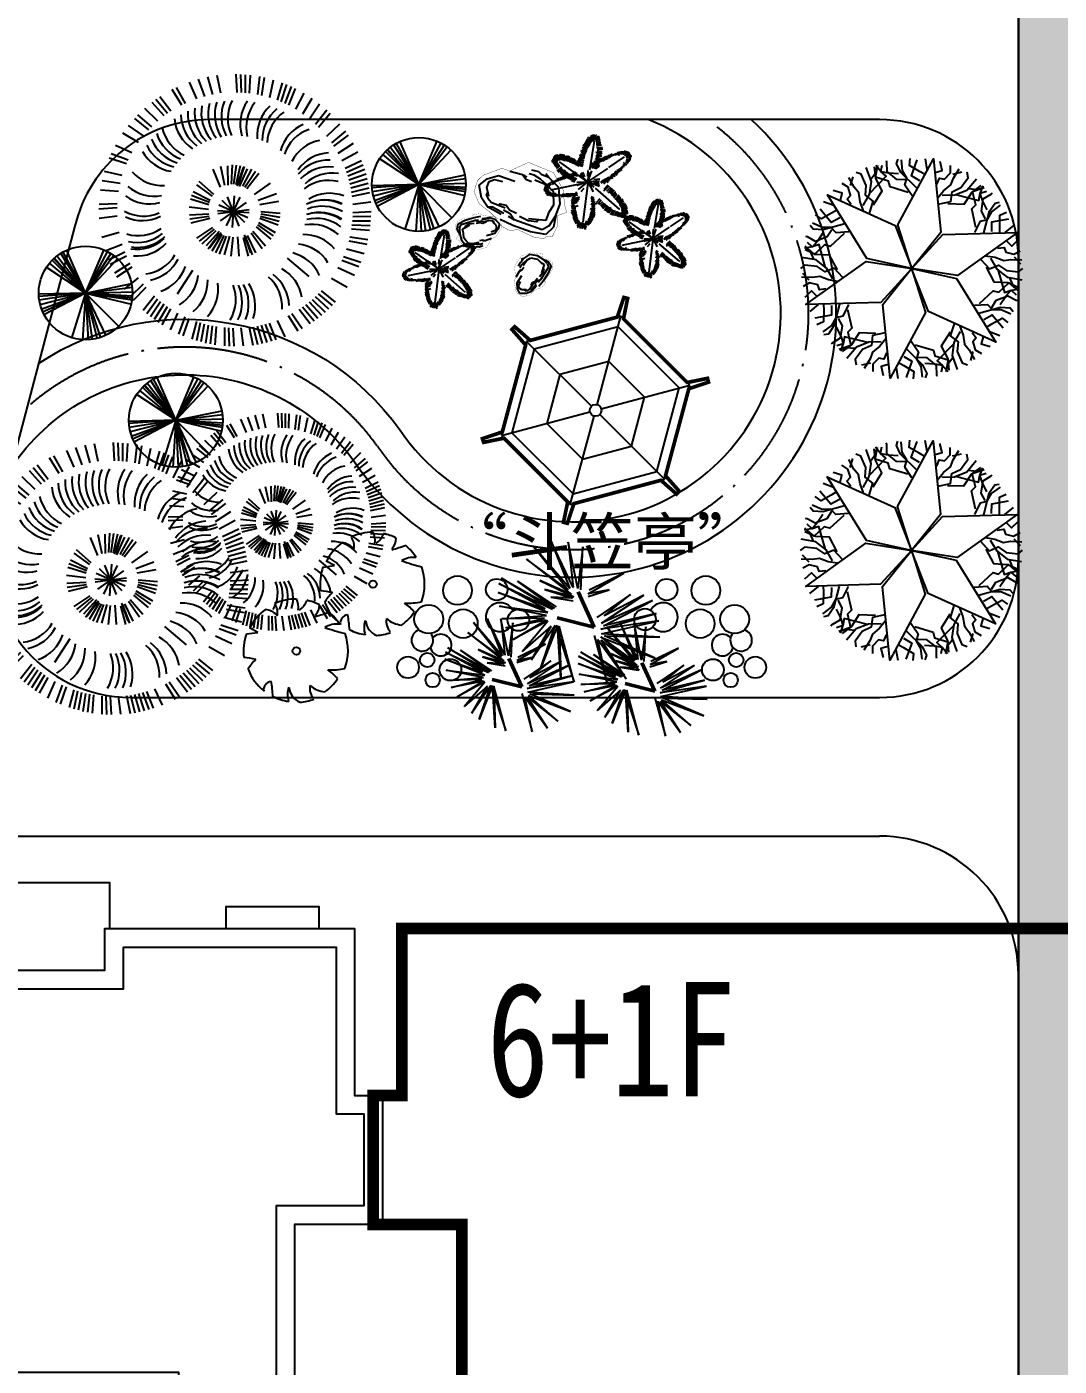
# Model space of a CAD drawing. Extents: x 302512 to 1034855, y -184136 to 410364.
# Drawn here: x 537803 to 560132, y 216452 to 245427 of the extents above; entities that cross this region are included whole.
import ezdxf
from ezdxf.enums import TextEntityAlignment as Align

# ---------------------------------------------------------------- set-up
doc = ezdxf.new("R2010")
doc.units = 0
doc.header["$MEASUREMENT"] = 0
doc.linetypes.add('ACAD_ISO04W100', pattern=[30.5, 24, -3, 0.5, -3])
doc.linetypes.add('DASH', pattern=[0.35, 0.25, -0.1])
for name, color, linetype in [('_DWGTOLN', 7, 'Continuous'), ('F', 5, 'Continuous'), ('LAYER4', 1, 'Continuous'), ('ROAD', 7, 'Continuous'), ('shu', 74, 'Continuous'), ('TREE', 3, 'Continuous'), ('WALL', 4, 'Continuous'), ('WINDOW', 2, 'Continuous'), ('WZ', 2, 'Continuous'), ('园路', 5, 'Continuous'), ('小道', 2, 'Continuous'), ('建筑', 2, 'Continuous'), ('支路', 7, 'Continuous'), ('柱', 2, 'Continuous'), ('树', 80, 'Continuous'), ('树树', 104, 'Continuous'), ('环境', 8, 'Continuous'), ('红线', 20, 'Continuous'), ('道路线', 161, 'Continuous')]:
    doc.layers.add(name, color=color, linetype=linetype)
doc.styles.add('-黑体', font='', dxfattribs={"width": 0.8})
doc.styles.add('DIM_FONT', font='SIMPLEX.shx', dxfattribs={"width": 0.8})
doc.styles.get('-黑体').set_extended_font_data('黑体')

# ---------------------------------------------------------------- blocks, each defined once
blk = doc.blocks.new('A$C590809E0')
at = {"layer": '建筑'}
for points in [[(620, 10200), (620, 11500), (6020, 11500), (6020, 10600), (8720, 10600), (8720, 12500), (11520, 12500), (11520, 10600), (14220, 10600), (14220, 11500), (19620, 11500), (19620, 7890), (20220, 7890), (20220, 5100), (18320, 5100), (18320, 950), (15425, 950), (15420, 1500), (4820, 1500), (4820, 1020), (1920, 1020), (1920, 5100), (0, 5100), (3, 7890), (620, 7890)], [(11120, 7740), (9120, 7740), (9120, 12100), (11120, 12100)]]:
    blk.add_lwpolyline(points, close=True, dxfattribs=at)
for points in [[(5920, 11500), (5920, 12500), (8720, 12500)], [(11520, 7340), (8720, 7340), (8720, 12500), (11520, 12500), (11520, 7340)], [(11520, 12500), (14320, 12500), (14320, 11500)], [(1720, 11500), (1720, 11980), (140, 11980), (140, 10100), (620, 10100)], [(16844, 11500), (16844, 11980), (18844, 11980), (18844, 11500)], [(11520, 10200), (14620, 10200), (14620, 11100), (19220, 11100), (19220, 7490), (19820, 7490), (19820, 5500), (17920, 5500), (17920, 1350), (15821, 1350), (15816, 1900), (4420, 1900), (4420, 1420), (2320, 1420), (2320, 5500), (400, 5500), (402, 7490), (1020, 7490), (1020, 10200), (1020, 11100), (5620, 11100), (5620, 10200), (8720, 10200)], [(3289, 1030), (2558, 300), (1481, 300), (720, 1062), (720, 2139), (1481, 2900), (1920, 2900)], [(15620, 950), (15620, 0), (4620, 0), (4620, 1020)]]:
    blk.add_lwpolyline(points, dxfattribs=at)
blk = doc.blocks.new('M_F1ELN')
for p, q in [((-79.6, 449.5), (-98.4, 517)), ((-48.3, 454.4), (-62.3, 523)), ((15, 457.6), (10.6, 527.5)), ((30.8, 457), (28.9, 527)), ((46.6, 455.9), (47.2, 525.9)), ((62.4, 454.2), (65.4, 524.2)), ((93.7, 449.2), (101.5, 518.8)), ((-199.1, 408.6), (-235.8, 468.3)), ((-184.9, 415.5), (-219.5, 476.4)), ((-140.8, 433.2), (-168.8, 497.4)), ((-110.5, 442.4), (-133.9, 508.4)), ((109.2, 445.8), (119.4, 515.1)), ((139.8, 437.6), (154.8, 506)), ((169.7, 427.2), (189.5, 494.4)), ((184.4, 421.2), (206.5, 487.7)), ((198.9, 414.8), (223.3, 480.4)), ((213.1, 407.8), (239.8, 472.6)), ((-266.3, 366.8), (-312.8, 419.2)), ((-253.5, 376.1), (-298.1, 430.1)), ((-240.3, 384.9), (-283.1, 440.4)), ((240.8, 392.4), (272, 455.1)), ((267.3, 375.1), (302.8, 435.5)), ((292.6, 355.9), (332.2, 413.7)), ((-314.2, 325.3), (-367.6, 370.7)), ((-291, 346.9), (-341, 395.9)), ((316.5, 335.1), (360, 390)), ((327.9, 324.1), (373.3, 377.4)), ((-346.1, 290.1), (-403.9, 329.7)), ((-325.3, 313.9), (-380.1, 357.5)), ((359.6, 288.7), (410.3, 337)), ((-365.2, 264.8), (-425.6, 300.3)), ((378.6, 263.4), (432.6, 308)), ((387.5, 250.2), (443, 292.9)), ((403.7, 223), (462.1, 261.8)), ((-404.9, 196.3), (-470.6, 220.8)), ((-390.5, 224.5), (-454.3, 253.5)), ((418.1, 194.7), (479, 229.3)), ((-411.4, 181.9), (-477.9, 204)), ((-50, 92.9), (-77.6, 162.1)), ((-33.4, 99.6), (-48.6, 172.5)), ((-20.6, 100.3), (-21.5, 174.8)), ((-7.1, 103.9), (-2.9, 178.3)), ((1.8, 103.9), (12.5, 177.6)), ((10.7, 103), (27.8, 175.5)), ((14.8, 97.8), (39.5, 168.1)), ((19.5, 101.4), (42.8, 172.1)), ((23.4, 95.3), (54, 163.2)), ((36.4, 95.9), (71.7, 161.5)), ((430.4, 165.5), (493.6, 195.8)), ((435.8, 150.6), (500, 178.7)), ((440.6, 135.6), (505.8, 161.3)), ((-436, 106.6), (-505.3, 116.9)), ((-427.7, 137.2), (-496.1, 152.3)), ((-75.8, 64.7), (-131.3, 114.4)), ((44.5, 92), (85.3, 154.3)), ((52.2, 87.5), (98.3, 146)), ((81.6, 64.8), (142.7, 107.5)), ((445, 120.3), (511, 143.8)), ((448.8, 104.9), (515.6, 126.1)), ((452.1, 89.4), (519.5, 108.2)), ((-442.1, 75.5), (-511.9, 80.9)), ((-91.8, 33), (-160.9, 60.7)), ((-88.8, 41.4), (-155.3, 75.1)), ((-80.8, 57.3), (-140.5, 102)), ((-25.9, -56.4), (26.3, 53.6)), ((22.9, -57.9), (-22.5, 55.1)), ((-3.6, -62.2), (4, 59.4)), ((96.1, 42.3), (166.1, 67.8)), ((454.8, 73.8), (522.9, 90.3)), ((456.9, 58.1), (525.6, 72.2)), ((-447.7, 12.4), (-517.7, 8.1)), ((-447.2, 28.3), (-517.2, 26.3)), ((-96, 6.6), (-170, 15.5)), ((-94, 24.3), (-165.3, 45.9)), ((-60.6, 2.4), (61, -5.2)), ((-60.2, -9.3), (60.6, 6.5)), ((56, -25.9), (-55.5, 23.1)), ((-49.5, -36.6), (49.9, 33.8)), ((43.8, -44), (-43.3, 41.2)), ((102.2, 25.6), (175.6, 38.5)), ((459.6, 26.5), (529.1, 35.8)), ((-447.2, -19.2), (-516.7, -28.5)), ((-95, -11.2), (-169.4, -15.2)), ((-93.3, -19.9), (-167.1, -30.5)), ((-90.9, -28.5), (-163.4, -45.5)), ((96.4, -44.1), (160.9, -81.4)), ((102.4, -27.3), (172.4, -52.8)), ((104.3, -18.6), (176.3, -37.9)), ((105.4, -9.8), (178.8, -22.7)), ((105.8, -0.8), (180, -7.3)), ((458.4, -36.8), (528.5, -37.3)), ((459.6, -21), (529.6, -19)), ((460.1, -5.1), (530.1, -0.8)), ((-439.6, -82.1), (-507.1, -100.9)), ((-79.9, -62.3), (-141.6, -104.1)), ((-74, -68.9), (-131.7, -116)), ((-67.5, -75), (-120.9, -126.9)), ((-54.9, -78.4), (-104.6, -133.9)), ((-53, -85.4), (-96.6, -145.8)), ((-47.5, -83.4), (-92.2, -143)), ((-45.1, -89.6), (-83.3, -153.6)), ((-36.9, -93.1), (-69.4, -160.2)), ((-28.4, -95.9), (-54.9, -165.5)), ((-14.5, -96.5), (-36.1, -167.8)), ((-2, -99.6), (-9.5, -173.8)), ((15.8, -98.3), (21.2, -172.6)), ((37.6, -101.4), (57.5, -173.2)), ((41.3, -90.5), (65.8, -160.9)), ((45.8, -97.9), (71.9, -167.7)), ((53.7, -93.7), (85.8, -160.9)), ((68.2, -83.3), (111.4, -143.9)), ((74.7, -77.2), (123.1, -133.8)), ((87.5, -59.6), (144.6, -107.5)), ((92.3, -52), (153.3, -94.8)), ((448.4, -99.3), (517.7, -109.6)), ((454.5, -68.2), (524.3, -73.6)), ((456.7, -52.5), (526.7, -55.5)), ((-428.2, -128.3), (-493.4, -154)), ((435.2, -145), (503.1, -162.4)), ((444.5, -114.7), (513.4, -127.4)), ((-418, -158.2), (-481.2, -188.5)), ((-412.1, -173), (-474.2, -205.4)), ((-398.7, -201.7), (-458.4, -238.4)), ((207, -180.8), (290.3, -250.9)), ((417.3, -189), (483, -213.5)), ((423.8, -174.6), (490.3, -196.7)), ((-391.3, -215.7), (-449.7, -254.5)), ((-366.2, -256.1), (-420.2, -300.7)), ((-157.7, -228.4), (-216.7, -319.8)), ((377.6, -257.5), (438, -293)), ((402.9, -217.2), (466.7, -246.2)), ((-347.2, -281.4), (-397.9, -329.7)), ((-337, -293.6), (-386.1, -343.6)), ((337.7, -306.6), (392.5, -350.2)), ((-304.1, -327.8), (-347.6, -382.7)), ((-292.3, -338.4), (-333.9, -394.8)), ((-280.2, -348.6), (-319.8, -406.4)), ((-267.7, -358.4), (-305.3, -417.6)), ((278.7, -359.5), (325.2, -411.9)), ((291.3, -349.7), (339.5, -400.5)), ((303.4, -339.6), (353.4, -388.6)), ((315.2, -329), (366.9, -376.3)), ((326.6, -318), (380, -363.4)), ((-254.9, -367.8), (-290.4, -428.2)), ((-241.8, -376.7), (-275.1, -438.3)), ((-214.7, -393), (-243.6, -456.8)), ((-186.5, -407.5), (-210.9, -473.1)), ((211.6, -401.3), (248.2, -461)), ((225.6, -393.9), (264.3, -452.2)), ((252.8, -377.6), (295.5, -433.1)), ((265.9, -368.8), (310.5, -422.8)), ((-172, -413.9), (-194.1, -480.4)), ((-142.4, -425.4), (-159.9, -493.2)), ((-127.4, -430.3), (-142.4, -498.7)), ((-112.1, -434.7), (-124.8, -503.6)), ((-96.8, -438.5), (-107, -507.8)), ((-81.3, -441.9), (-89.1, -511.5)), ((-65.7, -444.6), (-71.1, -514.5)), ((-34.2, -448.6), (-34.7, -518.6)), ((-18.4, -449.7), (-16.5, -519.7)), ((-2.6, -450.3), (1.8, -520.2)), ((29.1, -449.8), (38.3, -519.2)), ((60.7, -447.1), (74.7, -515.7)), ((76.4, -444.9), (92.8, -513)), ((92, -442.2), (110.8, -509.7)), ((107.5, -438.9), (128.6, -505.7)), ((122.9, -435.1), (146.3, -501.1)), ((138.1, -430.8), (163.9, -495.9)), ((168.1, -420.5), (198.3, -483.7))]:
    blk.add_line(p, q)
for centre, start, end in [((56.4, 375.1), 165.2494, 216.9442), ((82.2, 370.7), 161.2494, 212.9442), ((107.6, 364.5), 157.2494, 208.9442), ((132.5, 356.6), 153.2494, 204.9442), ((180.4, 335.6), 145.2494, 196.9442), ((203.1, 322.6), 141.2494, 192.9442), ((-48, 374.5), 181.2494, 232.9442), ((-22, 377.4), 177.2494, 228.9442), ((4.2, 378.5), 173.2494, 224.9442), ((30.3, 377.7), 169.2494, 220.9442), ((245.6, 292.1), 133.2494, 184.9442), ((265.1, 274.7), 129.2494, 180.9442), ((283.4, 256), 125.2494, 176.9442), ((-123.9, 355.2), 193.2494, 244.9442), ((-73.7, 369.9), 185.2494, 236.9442), ((329.8, 192.8), 113.2494, 164.9442), ((342.2, 169.8), 109.2494, 160.9442), ((-171.6, 333.7), 201.2494, 252.9442), ((-148.1, 345.2), 197.2494, 248.9442), ((362.1, 121.4), 101.2494, 152.9442), ((-215.8, 305.7), 209.2494, 260.9442), ((-194.1, 320.5), 205.2494, 256.9442), ((375, 70.7), 93.2494, 144.9442), ((367.4, 43), 87.9593, 139.6541), ((368.8, 16.8), 83.9593, 135.6541), ((-273.7, 253), 221.2494, 272.9442), ((366.1, -35.4), 75.9593, 127.6541), ((380.9, -7.4), 81.2494, 132.9442), ((-322.9, 182.3), 233.2947, 284.9895), ((-305.7, 211.6), 229.2494, 280.9442), ((370.4, -85.1), 69.2494, 120.9442), ((-345.5, 135.2), 241.2947, 292.9895), ((348.5, -111.7), 63.9593, 115.6541), ((352.1, -110.6), 64.0122, 115.707), ((342.7, -135), 60.0122, 111.707), ((-350.9, 117.6), 245.2494, 296.9442), ((301.2, -204.7), 47.9593, 99.6541), ((328.1, -159.9), 55.9593, 107.6541), ((319, -181.7), 52.0122, 103.707), ((331.7, -158.8), 56.0122, 107.707), ((-366.6, 59.7), 253.2947, 304.9895), ((-370.1, 33.8), 257.2947, 308.9895), ((-368.5, 14.7), 261.2494, 312.9442), ((272, -244.3), 40.0122, 91.707), ((-371.8, 7.7), 261.2947, 312.9895), ((-371.6, -18.5), 265.2947, 316.9895), ((233.8, -280), 32.0122, 83.707), ((-357, -89), 277.2494, 328.9442), ((-349.7, -114.1), 281.2494, 332.9442), ((191, -310.1), 24.0122, 75.707), ((-329.8, -162.5), 289.2494, 340.9442), ((-287.9, -228.7), 301.2494, 352.9442), ((34.4, -370.1), 357.2494, 48.9442), ((60.4, -367.2), 1.2494, 52.9442), ((111.5, -356.1), 9.2494, 60.9442), ((-252.7, -267.4), 309.2494, 0.9442), ((-212.5, -300.8), 317.2494, 8.9442), ((-144.4, -339.6), 329.2494, 20.9442), ((-120.1, -349.3), 333.2494, 24.9442), ((-95.2, -357.2), 337.2494, 28.9442), ((-69.8, -363.4), 341.2494, 32.9442)]:
    blk.add_arc(centre, 154, start, end)
at = {"width": 0.8, "flags": 9}
for tag in ['XSIZE', 'YSIZE']:
    blk.add_attdef(tag, (0, 0), '', height=0.5, dxfattribs=at)
blk = doc.blocks.new('_F0JDH')
at = {"layer": 'ROAD'}
blk.add_lwpolyline([(-1095, -1756, 80, 80, 0), (-2069, -69, 80, 80, 0), (-2517, -42, 80, 80, 0), (-2522, 42, 80, 80, 0), (-2069, 71, 80, 80, 0), (-1095, 1757, 80, 80, 0), (-1295, 2159, 80, 80, 0), (-1222, 2201, 80, 80, 0), (-973, 1827, 80, 80, 0), (975, 1827, 80, 80, 0), (1223, 2201, 80, 80, 0), (1296, 2159, 80, 80, 0), (1095, 1756, 80, 80, 0), (2069, 69, 80, 80, 0), (2517, 42, 80, 80, 0), (2517, -43, 80, 80, 0), (2069, -71, 80, 80, 0), (1095, -1757, 80, 80, 0), (1295, -2159, 80, 80, 0), (1222, -2201, 80, 80, 0), (973, -1827, 80, 80, 0), (-975, -1827, 80, 80, 0), (-1223, -2201, 80, 80, 0), (-1296, -2159, 80, 80, 0)], format="xyseb", close=True, dxfattribs=at)
at = {"layer": '小道'}
for p, q in [((-1055, 1827), (-2109, 0)), ((-63, 110), (-1055, 1827)), ((1055, 1827), (-1055, 1827)), ((63, 110), (1055, 1827)), ((2109, 0), (1055, 1827)), ((-937, 1622), (-1873, 0)), ((937, 1622), (-937, 1622)), ((1873, 0), (937, 1622)), ((-547, 947), (-1094, 0)), ((547, 947), (-547, 947)), ((1094, 0), (547, 947)), ((-2109, 0), (-1055, -1827)), ((-2109, 0), (-127, 0)), ((-1873, 0), (-937, -1622)), ((-1094, 0), (-547, -947)), ((-1055, -1827), (-63, -110)), ((1055, -1827), (63, -110)), ((127, 0), (2109, 0)), ((547, -947), (1094, 0)), ((937, -1622), (1873, 0)), ((1055, -1827), (2109, 0)), ((-547, -947), (547, -947)), ((-937, -1622), (937, -1622)), ((-1055, -1827), (1055, -1827))]:
    blk.add_line(p, q, dxfattribs=at)
blk.add_circle((0, 0), 127, dxfattribs=at)
at = {"flags": 9}
for tag in ['XSIZE', 'YSIZE']:
    blk.add_attdef(tag, (0, 0), '', height=0.5, dxfattribs=at)
blk = doc.blocks.new('Plant126')
for points in [[(-92, 2101), (-223, 2145), (-469, 2231), (-483, 2390)], [(25, -10), (-469, 887), (23, 2477), (501, 901), (25, -10)], [(-179, 1942), (-382, 2015), (-324, 2390)], [(-63, 2217), (-150, 2448)], [(125, 2188), (269, 2260), (182, 2448)], [(211, 1942), (240, 2087), (356, 2087), (457, 2246), (428, 2405)], [(-1223, 1445), (-931, 1894), (-1068, 1974), (-1066, 2123)], [(-671, 2000), (-888, 1971), (-1062, 1971), (-1206, 2087)], [(-382, 1639), (-801, 1682), (-859, 1798), (-1163, 1827), (-1163, 2101)], [(-497, 1899), (-686, 1870), (-931, 2000), (-975, 2202), (-989, 2231)], [(-208, 1769), (-628, 2043), (-758, 2217), (-743, 2318)], [(-280, 1581), (-483, 1783), (-469, 1942), (-599, 2087), (-671, 2318)], [(284, 1639), (385, 1827), (515, 1986), (544, 2145), (631, 2376)], [(327, 1509), (587, 1624), (573, 1841), (747, 1971), (862, 2217), (819, 2333)], [(371, 1725), (645, 1783), (891, 1942), (1050, 2231)], [(515, 2231), (703, 2318)], [(530, 1566), (891, 1624), (1007, 1913), (1181, 2101)], [(1416, 1597), (1283, 1770), (1196, 1921), (1224, 2104)], [(-1139, 1013), (-1109, 1296), (-1304, 1392), (-1330, 1607), (-1485, 1830), (-1607, 1851)], [(-1305, 1159), (-1218, 1426), (-1233, 1718), (-1404, 2001)], [(-1256, 1765), (-1174, 1935), (-1174, 2052)], [(-1088, 1217), (-957, 1559), (-1150, 1804), (-1226, 2048)], [(660, 1798), (1195, 1769), (1195, 1928), (1325, 2000)], [(920, 1986), (1108, 2000), (1210, 2058)], [(1248, 1165), (1076, 1550), (1147, 1658), (1020, 1936), (1258, 2073)], [(1416, 1396), (1296, 1544), (1286, 1822), (1440, 1961), (1458, 1988)], [(1447, 1080), (1476, 1581), (1561, 1780), (1656, 1818)], [(-1573, 1129), (-1684, 1227), (-1626, 1327), (-1713, 1494), (-1865, 1549)], [(-1274, 1040), (-1386, 1222), (-1458, 1414), (-1582, 1519), (-1739, 1709)], [(-1671, 1537), (-1652, 1743)], [(1249, 1049), (1323, 1325), (1468, 1392), (1528, 1577), (1692, 1756)], [(1612, 1142), (1574, 1353), (1928, 1491)], [(1793, 1146), (1766, 1281), (1718, 1537), (1848, 1629)], [(24, -8), (-999, 13), (-2130, 1234), (-527, 859), (24, -8)], [(-1829, 1177), (-1819, 1338), (-2025, 1357)], [(24, -11), (554, 865), (2177, 1234), (1051, 33), (24, -11)], [(1908, 1179), (2065, 1370)], [(-1862, 946), (-1965, 855), (-2163, 685), (-2308, 752)], [(-1948, 1029), (-2192, 1069)], [(1977, 1002), (2112, 913), (2231, 1082)], [(-1632, 679), (-2080, 453), (-2295, 427), (-2376, 490)], [(-1768, 791), (-1932, 652), (-2229, 890)], [(1581, 589), (1794, 595), (1997, 562), (2149, 617), (2393, 657)], [(1807, 804), (1947, 851), (2005, 751), (2193, 742), (2317, 847)], [(2210, 685), (2379, 566)], [(-1890, 494), (-1959, 316), (-2194, 169), (-2391, 232), (-2424, 234)], [(-2064, 394), (-2148, 192), (-2234, 41), (-2407, -26)], [(-1606, 464), (-1854, 122), (-1983, 130), (-2160, -119), (-2398, 19)], [(-1506, 523), (-1782, 448), (-1913, 541), (-2103, 500), (-2339, 553)], [(1490, 487), (1720, 319), (1901, 440), (2100, 355), (2371, 377), (2449, 473)], [(1641, 340), (1872, 56), (2180, 100), (2430, 44)], [(1699, 557), (1887, 348), (2147, 215), (2477, 222)], [(1907, 343), (2149, -135), (2287, -56), (2415, -132)], [(-1860, -362), (-2102, 116), (-2240, 37), (-2368, 113)], [(1653, -483), (1900, -141), (2029, -149), (2206, 100), (2444, -37)], [(2111, -413), (2194, -210), (2281, -60), (2453, 7)], [(2199, 211), (2306, 56), (2407, -3)], [(-1653, -576), (-1840, -367), (-2101, -233), (-2431, -240)], [(-1594, -359), (-1825, -74), (-2134, -119), (-2383, -62)], [(-2153, -230), (-2259, -74), (-2360, -16)], [(23, -8), (-507, -883), (-2130, -1253), (-1004, -51), (23, -8)], [(22, -9), (515, -906), (23, -2496), (-454, -920), (22, -9)], [(22, -10), (1045, -32), (2177, -1253), (573, -878), (22, -10)], [(1936, -512), (2005, -335), (2241, -187), (2438, -251), (2470, -253)], [(-1443, -505), (-1673, -338), (-1854, -458), (-2053, -373), (-2324, -396), (-2403, -491)], [(-1534, -608), (-1747, -614), (-1950, -581), (-2102, -635), (-2346, -676)], [(-2163, -704), (-2332, -584)], [(1552, -541), (1829, -467), (1959, -559), (2150, -519), (2386, -572)], [(1679, -698), (2127, -472), (2342, -446), (2422, -509)], [(-1761, -822), (-1900, -869), (-1958, -769), (-2147, -761), (-2270, -866)], [(1815, -810), (1979, -670), (2275, -909)], [(1909, -964), (2012, -873), (2210, -704), (2355, -771)], [(-1930, -1020), (-2065, -931), (-2185, -1100)], [(-1566, -1161), (-1527, -1372), (-1881, -1510)], [(-1747, -1165), (-1719, -1299), (-1671, -1556), (-1802, -1648)], [(-1202, -1068), (-1276, -1344), (-1421, -1411), (-1481, -1596), (-1645, -1774)], [(-1401, -1099), (-1429, -1599), (-1514, -1799), (-1609, -1837)], [(-1201, -1184), (-1029, -1569), (-1100, -1677), (-974, -1955), (-1211, -2092)], [(1186, -1031), (1156, -1315), (1351, -1411), (1377, -1626), (1532, -1849), (1654, -1869)], [(1352, -1177), (1265, -1444), (1279, -1737), (1450, -2019)], [(1320, -1059), (1432, -1241), (1505, -1433), (1628, -1537), (1785, -1728)], [(1619, -1148), (1730, -1245), (1672, -1346), (1759, -1513), (1912, -1567)], [(1995, -1047), (2238, -1088)], [(-1861, -1198), (-2018, -1388)], [(-1369, -1414), (-1250, -1563), (-1240, -1841), (-1393, -1980), (-1411, -2007)], [(1270, -1464), (977, -1913), (1115, -1993), (1113, -2142)], [(1135, -1236), (1004, -1578), (1197, -1823), (1273, -2067)], [(1876, -1196), (1866, -1357), (2072, -1376)], [(-1370, -1615), (-1236, -1789), (-1149, -1939), (-1177, -2122)], [(-613, -1816), (-1148, -1787), (-1148, -1946), (-1279, -2019)], [(-483, -1585), (-845, -1643), (-960, -1932), (-1134, -2120)], [(-324, -1744), (-599, -1802), (-845, -1961), (-1004, -2250)], [(-280, -1527), (-541, -1643), (-526, -1860), (-700, -1990), (-816, -2236), (-772, -2351)], [(-237, -1657), (-338, -1845), (-469, -2004), (-497, -2163), (-584, -2395)], [(255, -1787), (674, -2062), (804, -2236), (790, -2337)], [(327, -1600), (530, -1802), (515, -1961), (645, -2105), (718, -2337)], [(428, -1657), (848, -1701), (906, -1816), (1210, -1845), (1210, -2120)], [(1303, -1784), (1221, -1954), (1221, -2070)], [(1718, -1556), (1699, -1762)], [(-874, -2004), (-1062, -2019), (-1163, -2077)], [(-165, -1961), (-194, -2105), (-309, -2105), (-411, -2265), (-382, -2424)], [(226, -1961), (428, -2033), (371, -2409)], [(544, -1918), (732, -1889), (978, -2019), (1021, -2221), (1036, -2250)], [(718, -2019), (935, -1990), (1108, -1990), (1253, -2105)], [(-469, -2250), (-657, -2337)], [(-78, -2207), (-223, -2279), (-136, -2467)], [(110, -2236), (197, -2467)], [(139, -2120), (269, -2163), (515, -2250), (530, -2409)]]:
    blk.add_lwpolyline(points)
blk = doc.blocks.new('M_F15')
for p, q in [((-122, 443), (-154, 448)), ((-118, 450), (-151, 464)), ((-112, 458), (-146, 482)), ((-106, 466), (-140, 505)), ((-82, 484), (-122, 520)), ((-88, 483), (-121, 506)), ((-82, 484), (-114, 533)), ((-82, 484), (-105, 524)), ((-104, 532), (-82, 484)), ((-93, 534), (-82, 484)), ((-82, 484), (-59, 541)), ((-82, 484), (-73, 540)), ((-82, 484), (-63, 533)), ((-49, 267), (-80, 467)), ((-74, 483), (-45, 527)), ((-53, 473), (-30, 518)), ((-45, 466), (-18, 498)), ((-37, 460), (-8, 481)), ((-32, 454), (-2, 466)), ((-32, 429), (7, 450)), ((-418, 293), (-420, 291)), ((-393, 271), (-408, 304)), ((-385, 264), (-394, 318)), ((-377, 261), (-385, 316)), ((-370, 266), (-365, 313)), ((-358, 261), (-348, 309)), ((-346, 259), (-335, 307)), ((-335, 252), (-319, 298)), ((-319, 249), (-302, 298)), ((-299, 238), (-276, 297)), ((-281, 236), (-259, 292)), ((-132, 294), (-175, 292)), ((-139, 355), (-172, 351)), ((-134, 320), (-171, 315)), ((-138, 303), (-170, 302)), ((-134, 335), (-169, 332)), ((-116, 418), (-159, 429)), ((-136, 375), (-159, 371)), ((-130, 409), (-157, 406)), ((-134, 393), (-157, 387)), ((-16, 422), (11, 427)), ((-8, 408), (15, 408)), ((-2, 391), (21, 393)), ((5, 372), (39, 377)), ((5, 352), (40, 358)), ((9, 337), (46, 341)), ((13, 312), (56, 320)), ((17, 322), (48, 329)), ((19, 299), (62, 308)), ((-373, 254), (-445, 259)), ((-380, 248), (-440, 238)), ((-375, 256), (-438, 269)), ((-373, 227), (-438, 202)), ((-374, 238), (-434, 221)), ((-369, 210), (-428, 183)), ((-388, 267), (-426, 283)), ((-361, 199), (-416, 165)), ((-349, 185), (-400, 153)), ((-346, 171), (-393, 135)), ((-337, 163), (-384, 118)), ((-114, 72), (-369, 247)), ((-328, 150), (-367, 116)), ((-269, 227), (-237, 273)), ((-257, 212), (-220, 267)), ((-238, 208), (-206, 250)), ((-222, 195), (-193, 252)), ((-208, 187), (-173, 232)), ((-197, 175), (-158, 218)), ((-182, 170), (-145, 202)), ((-134, 281), (-178, 279)), ((-125, 163), (-177, 154)), ((-129, 177), (-175, 170)), ((-134, 262), (-174, 254)), ((-135, 227), (-174, 222)), ((-129, 192), (-170, 188)), ((-132, 245), (-168, 238)), ((-136, 207), (-167, 202)), ((-114, 107), (-167, 145)), ((-165, 155), (-132, 190)), ((-119, 147), (-162, 141)), ((-107, 119), (-155, 163)), ((-150, 140), (-114, 184)), ((-93, 130), (-142, 180)), ((-135, 124), (-101, 171)), ((-113, 130), (-118, 190)), ((-96, 135), (-108, 185)), ((-8, 9), (-46, 252)), ((23, 281), (64, 283)), ((25, 264), (62, 266)), ((33, 247), (72, 251)), ((35, 212), (76, 218)), ((37, 166), (79, 170)), ((39, 228), (70, 231)), ((39, 197), (85, 201)), ((39, 183), (91, 187)), ((40, 145), (91, 153)), ((88, 39), (407, 180)), ((140, 122), (116, 183)), ((155, 112), (132, 191)), ((171, 139), (150, 197)), ((192, 147), (165, 205)), ((204, 162), (179, 210)), ((196, 216), (222, 162)), ((235, 168), (216, 224)), ((251, 176), (227, 222)), ((268, 178), (247, 228)), ((286, 185), (262, 241)), ((284, 241), (292, 187)), ((305, 191), (298, 249)), ((325, 195), (313, 245)), ((340, 197), (323, 260)), ((352, 201), (342, 260)), ((366, 197), (362, 258)), ((383, 201), (379, 266)), ((397, 203), (401, 268)), ((414, 199), (422, 268)), ((418, 153), (451, 118)), ((424, 195), (438, 256)), ((430, 160), (467, 128)), ((436, 195), (455, 253)), ((438, 186), (476, 248)), ((438, 170), (475, 139)), ((440, 187), (481, 237)), ((445, 187), (498, 168)), ((447, 178), (486, 151)), ((452, 192), (504, 175)), ((456, 193), (489, 220)), ((462, 196), (498, 194)), ((493, 208), (492, 210)), ((-315, 135), (-363, 100)), ((-349, 92), (-305, 125)), ((-300, 120), (-339, 73)), ((-287, 108), (-321, 65)), ((-276, 93), (-306, 51)), ((-262, 84), (-302, 40)), ((-286, 27), (-250, 74)), ((-242, 59), (-272, 14)), ((-223, 55), (-262, 4)), ((-216, -41), (-252, 7)), ((-206, 40), (-248, -6)), ((-190, 29), (-234, -18)), ((-234, 19), (-203, -33)), ((-177, 21), (-219, -28)), ((-118, 126), (-169, 122)), ((-120, 108), (-145, 104)), ((-61, 25), (-113, 54)), ((-6, -3), (-95, 86)), ((-6, -3), (-89, 54)), ((-6, -3), (36, 117)), ((-6, -3), (89, 91)), ((-6, -3), (114, 3)), ((0, 66), (20, 128)), ((9, 4), (71, 32)), ((21, 52), (51, 104)), ((37, 46), (70, 101)), ((46, 128), (72, 130)), ((212, 37), (237, -16)), ((233, 43), (255, -9)), ((253, 49), (268, 3)), ((274, 57), (286, 9)), ((286, 68), (305, 14)), ((301, 72), (325, 20)), ((315, 80), (352, 28)), ((335, 89), (356, 41)), ((346, 103), (377, 45)), ((366, 107), (391, 57)), ((379, 114), (418, 68)), ((389, 128), (430, 80)), ((409, 141), (444, 103)), ((-342, -172), (-403, -140)), ((-335, -155), (-391, -122)), ((-326, -145), (-378, -106)), ((-313, -133), (-361, -96)), ((-309, -119), (-352, -78)), ((-299, -112), (-341, -62)), ((-8, -3), (-328, -187)), ((-288, -100), (-323, -62)), ((-274, -86), (-318, -47)), ((-304, -40), (-263, -77)), ((-258, -73), (-292, -23)), ((-243, -62), (-273, -17)), ((-231, -49), (-257, -4)), ((-114, -95), (-165, -81)), ((-119, -108), (-164, -96)), ((-120, -123), (-161, -115)), ((-161, -138), (-127, -185)), ((-130, -138), (-160, -129)), ((-107, -80), (-148, -69)), ((-146, -134), (-112, -171)), ((-127, -121), (-97, -160)), ((-69, -9), (-123, -5)), ((-69, -22), (-123, -30)), ((-111, -109), (-79, -156)), ((-6, -3), (-109, -47)), ((-3, -22), (-95, -401)), ((-94, -94), (-64, -144)), ((-53, -111), (-6, -3)), ((-24, -123), (-6, -3)), ((-6, -5), (25, -130)), ((6, -8), (363, -233)), ((40, -70), (60, -114)), ((150, -36), (177, -16)), ((161, -43), (185, -22)), ((177, -49), (202, -22)), ((194, -55), (222, -24)), ((214, -62), (247, -20)), ((223, -72), (257, -41)), ((243, -76), (266, -47)), ((259, -82), (286, -53)), ((262, -99), (299, -62)), ((282, -103), (309, -68)), ((298, -112), (331, -74)), ((305, -122), (350, -84)), ((315, -130), (362, -97)), ((331, -141), (368, -110)), ((340, -149), (377, -120)), ((346, -160), (389, -132)), ((-342, -201), (-417, -196)), ((-342, -201), (-410, -207)), ((-350, -192), (-409, -176)), ((-344, -182), (-401, -160)), ((-342, -201), (-400, -222)), ((-342, -201), (-394, -230)), ((-342, -201), (-384, -245)), ((-342, -201), (-371, -260)), ((-342, -201), (-362, -259)), ((-342, -201), (-342, -258)), ((-330, -208), (-325, -256)), ((-317, -207), (-312, -255)), ((-306, -201), (-295, -248)), ((-290, -200), (-278, -250)), ((-269, -190), (-252, -251)), ((-251, -190), (-235, -248)), ((-238, -183), (-211, -232)), ((-224, -169), (-193, -227)), ((-205, -167), (-177, -212)), ((-188, -156), (-165, -215)), ((-147, -284), (-180, -277)), ((-135, -211), (-179, -204)), ((-134, -225), (-177, -218)), ((-139, -250), (-175, -241)), ((-140, -265), (-175, -259)), ((-173, -149), (-143, -197)), ((-141, -233), (-173, -229)), ((-133, -192), (-172, -180)), ((-131, -157), (-169, -148)), ((-129, -176), (-164, -165)), ((2, -282), (38, -290)), ((8, -257), (50, -270)), ((11, -268), (41, -278)), ((15, -246), (57, -258)), ((21, -227), (61, -234)), ((25, -211), (61, -217)), ((34, -195), (72, -203)), ((40, -160), (80, -171)), ((42, -177), (73, -182)), ((59, -178), (60, -212)), ((71, -183), (69, -214)), ((86, -191), (80, -228)), ((106, -151), (94, -242)), ((121, -159), (109, -251)), ((133, -178), (129, -259)), ((145, -197), (140, -262)), ((163, -234), (157, -274)), ((182, -205), (172, -279)), ((194, -239), (183, -283)), ((210, -246), (201, -296)), ((223, -246), (222, -304)), ((236, -248), (239, -306)), ((254, -254), (252, -302)), ((266, -256), (266, -304)), ((282, -261), (276, -311)), ((297, -262), (293, -314)), ((312, -270), (308, -315)), ((330, -260), (324, -314)), ((345, -261), (341, -313)), ((354, -172), (399, -147)), ((367, -245), (355, -293)), ((366, -203), (412, -174)), ((366, -246), (423, -269)), ((367, -245), (407, -212)), ((367, -245), (426, -220)), ((367, -245), (446, -241)), ((367, -245), (408, -293)), ((367, -245), (390, -313)), ((367, -245), (371, -307)), ((368, -183), (407, -160)), ((373, -216), (418, -191)), ((-132, -350), (-175, -356)), ((-140, -373), (-172, -375)), ((-144, -339), (-171, -333)), ((-137, -381), (-171, -391)), ((-146, -305), (-169, -299)), ((-147, -322), (-169, -314)), ((-132, -390), (-168, -410)), ((-126, -398), (-164, -434)), ((-110, -415), (-152, -447)), ((-110, -428), (-138, -459)), ((-124, -465), (-106, -422)), ((-106, -422), (-111, -463)), ((-103, -421), (-74, -453)), ((-103, -421), (-78, -466)), ((-103, -421), (-95, -465)), ((-91, -417), (-61, -461)), ((-75, -410), (-56, -458)), ((-66, -405), (-42, -439)), ((-58, -399), (-31, -423)), ((-51, -394), (-24, -409)), ((-49, -369), (-12, -394)), ((-33, -364), (-6, -371)), ((-23, -351), (0, -353)), ((-16, -335), (7, -339)), ((-6, -317), (26, -324)), ((-4, -296), (30, -306))]:
    blk.add_line(p, q)
at = {"width": 0.8, "flags": 9}
for tag, p in [('XSIZE', (-3, 9)), ('YSIZE', (-3, 3))]:
    blk.add_attdef(tag, p, '', height=0.2, dxfattribs=at)
blk = doc.blocks.new('A$C027A6E26')
at = {"layer": 'LAYER4'}
for q in [(258, 1326), (288, 1351), (296, 1357), (339, 1388), (402, 1425), (445, 1446), (502, 1469), (1102, 1430), (1161, 1396), (1213, 1360), (1253, 1327), (156, 1217), (211, 1281), (1314, 1268), (0, 758), (1, 791), (2, 696), (12, 623), (29, 548), (44, 503), (63, 455), (480, 52), (653, 7), (740, 0), (1507, 853), (1512, 793), (1247, 180), (1477, 526), (1495, 590), (1501, 623), (1507, 657), (1512, 720), (808, 2), (886, 11), (942, 23), (1028, 50)]:
    blk.add_line((757, 756), q, dxfattribs=at)
blk.add_circle((757, 756), 750, dxfattribs=at)
at = {"layer": 'LAYER4', "ltscale": 1000, "style": 'DIM_FONT', "width": 0.8, "flags": 9}
for tag in ['YSIZE', 'XSIZE']:
    blk.add_attdef(tag, (757, 756), '', height=0.25, rotation=162.2754, dxfattribs=at)
blk = doc.blocks.new('_F2CKQ')
for p, q in [((-390, 2125), (-10, 892)), ((-8, 1022), (-390, 2125)), ((-102, 2267), (-8, 1022)), ((37, 1030), (-102, 2267)), ((284, 2137), (37, 1030)), ((111, 1007), (284, 2137)), ((-676, 861), (-1347, 1864)), ((-1347, 1864), (-680, 967)), ((-1220, 2025), (-547, 861)), ((-680, 967), (-1220, 2025)), ((-1101, 2086), (-498, 860)), ((-547, 861), (-1101, 2086)), ((-498, 860), (-839, 1828)), ((-839, 1828), (-449, 859)), ((597, 1912), (111, 1007)), ((184, 930), (597, 1912)), ((-1494, 1597), (-676, 861)), ((-741, 823), (-1494, 1597)), ((-420, 1562), (3, 822)), ((-10, 892), (-420, 1562)), ((810, 1635), (184, 930)), ((222, 859), (810, 1635)), ((-1616, 1330), (-741, 823)), ((-813, 803), (-1616, 1330)), ((-436, 1328), (-42, 813)), ((3, 822), (-436, 1328)), ((-1653, 1109), (-813, 803)), ((-804, 742), (-1653, 1109)), ((-424, 1107), (-57, 753)), ((-42, 813), (-424, 1107)), ((-1662, 803), (-804, 742)), ((-782, 708), (-1662, 803)), ((-1649, 464), (-782, 708)), ((272, 643), (753, 499)), ((753, 499), (309, 691)), ((309, 691), (1233, 625)), ((1233, 625), (373, 750)), ((-787, 566), (-1649, 464)), ((-1583, 189), (-787, 566)), ((-705, 525), (-1583, 189)), ((-1513, -73), (-705, 525)), ((-662, 500), (-1513, -73)), ((-1276, -524), (-662, 500)), ((-640, 466), (-1276, -524)), ((-698, 528), (-1078, -765)), ((-1078, -765), (-640, 466)), ((1088, 143), (166, 145)), ((322, 81), (1088, 143)), ((1325, -38), (322, 81)), ((-113, -155), (-477, -1214)), ((-477, -1214), (-94, -277)), ((-94, -277), (-66, -1366)), ((1084, -1024), (50, -216)), ((50, -216), (1274, -707)), ((74, -293), (1084, -1024)), ((737, -1353), (74, -293)), ((92, -123), (1323, -535)), ((1274, -707), (92, -123)), ((179, -22), (1325, -38)), ((1421, -246), (179, -22)), ((1323, -535), (185, -95)), ((185, -95), (1421, -246)), ((-66, -1366), (-40, -330)), ((-40, -330), (284, -1371)), ((284, -1371), (15, -307)), ((15, -307), (737, -1353))]:
    blk.add_line(p, q)
at = {"lineweight": 50}
for p, q in [((-570, 646), (0, 0)), ((0, 0), (148, 861))]:
    blk.add_line(p, q, dxfattribs=at)
at = {"style": 'DIM_FONT', "width": 0.8, "flags": 9}
for tag in ['XSIZE', 'YSIZE']:
    blk.add_attdef(tag, (0, 0), '', height=0.5, dxfattribs=at)
blk = doc.blocks.new('M_F13')
for p, q in [((-515, 179), (-397, 193)), ((-484, 239), (-484, 239)), ((-397, 193), (-484, 239))]:
    blk.add_line(p, q)
blk.add_circle((-3, 3), 38.2)
for centre, radius, start, end in [((-8, 3), 527, 126.0751, 153.6245), ((-356, 208), 224, 48.5203, 80.5151), ((-8, 3), 532, 89.3321, 114.3856), ((-325, 399), 130, 343.6555, 39.76), ((-175, 449), 193, 352.0775, 26.6128), ((-85, 589), 202, 304.1868, 338.5411), ((-8, 3), 531, 62.8767, 77.7021), ((80, 476), 154, 315.8454, 359.7651), ((-244, 1929), 1632, 285.4397, 290.7099), ((412, 44), 234, 83.5323, 121.6544), ((-8, 3), 523, 31.4098, 49.4752), ((-8, 3), 537, 160.8426, 187.275), ((959, 2091), 1965, 250.0865, 256.3451), ((-8, 3), 534, 340.3307, 19.43), ((-610, -942), 880, 77.3728, 85.4649), ((-5, -500), 587, 134.7782, 147.3315), ((-8, 3), 524, 200.8103, 231.4392), ((358, 465), 656, 266.7455, 282.0146), ((0, -631), 545, 39.6536, 53.993), ((-251, -396), 87.2, 97.741, 188.8107), ((-1350, -519), 1108, 2.9465, 10.9238), ((125, -442), 220, 160.6009, 199.3991), ((100, -357), 178, 186.1912, 248.4952), ((296, -376), 163, 170.6314, 220.6278), ((325, -118), 300, 230.4582, 263.1093), ((-8, 3), 514, 305.394, 326.2464), ((-8, 3), 522, 243.1498, 261.8356), ((-8, 3), 527, 274.7236, 290.3277)]:
    blk.add_arc(centre, radius, start, end)
at = {"width": 0.8, "flags": 9}
for tag, p in [('XSIZE', (-62, 12)), ('YSIZE', (9, 6))]:
    blk.add_attdef(tag, p, '', height=0.2, dxfattribs=at)

msp = doc.modelspace()

# ---------------------------------------------------------------- hatches: boundary and pattern name
at = {"linetype": 'ByBlock', "lineweight": 5}
h = msp.add_hatch(color=256, dxfattribs=at)
h.paths.add_polyline_path([(522593, 349254), (520797, 349301), (520830, 350539), (522625, 350491)], flags=16)
h.paths.add_polyline_path([(519829, 348499), (521553, 344815), (523660, 348398)], flags=17)
edge = h.paths.add_edge_path()
edge.add_line((572984, 342026), (375867, 347237))
edge.add_line((522608, 351500), (519299, 226302))
at = {"layer": '环境', "ltscale": 100}
h = msp.add_hatch(dxfattribs=at)
h.set_pattern_fill('HONEY', color=256, scale=3000, style=0)
h.set_pattern_definition([(0, (-609984.1, -119640.78), (562.5, 324.759525), [375, -750]), (120, (-609984.1, -119640.78), (-562.5, 324.75953), [375, -750]), (60, (-609984.1, -119640.78), (1e-06, 649.51905), [-750, 375])])
edge = h.paths.add_edge_path()
edge.add_arc((562249, 272766), 7500, 246.4218, 293.5782)
edge.add_line((565249, 265892), (565249, 213780))
edge.add_arc((309718, 235108), 256420, 352.07481, 355.22888, ccw=False)
edge.add_arc((559250, 192001), 8932, 60.2064, 100.1984)
edge.add_arc((388102, 227754), 171697, 350.96543, 355.41303)
edge.add_line((559249, 214023), (559249, 265892))
edge = h.paths.add_edge_path()
edge.add_arc((582482, 4293), 31665, 92.4113, 103.2776, ccw=False)
edge.add_arc((302225, -12260), 283056, 9.8022, 24.78776)
edge.add_arc((633514, 144869), 83671, 157.14202, 207.36096, ccw=False)
edge.add_arc((557018, 186191), 8841, 226.0357, 266.0734, ccw=False)
edge.add_arc((633078, 145012), 89267, 157.04434, 206.23192)
edge.add_arc((304570, -11473), 274619, 9.76646, 25.22338, ccw=False)

# ---------------------------------------------------------------- linework, layer by layer
msp.add_lwpolyline([(559249, 265892, 0.208712), (565249, 265892), (565249, 213780, -0.013763), (563688, 199753, 0.176291), (557669, 200792, 0.019409), (559249, 214023)], format="xyb", close=True)
at = {"layer": '_DWGTOLN'}
for p, q in [((548250, 242307), (548523, 242229)), ((548773, 242218), (548669, 242243)), ((548878, 242289), (548726, 242329)), ((548946, 242223), (548878, 242289)), ((549093, 242170), (549029, 242249)), ((547587, 242000), (547758, 242140)), ((547635, 241725), (547587, 242000)), ((547750, 241949), (547806, 242081)), ((547794, 241757), (547750, 241949)), ((547758, 242140), (548004, 242212)), ((547806, 242081), (547916, 242121)), ((547916, 242121), (548090, 242081)), ((548004, 242212), (548360, 242086)), ((548523, 242229), (548597, 242131)), ((548523, 242229), (548621, 242183)), ((548597, 242131), (548722, 242077)), ((548910, 242130), (548773, 242218)), ((548793, 242115), (549051, 242011)), ((549051, 242011), (548910, 242130)), ((549093, 242170), (548946, 242223)), ((549051, 242011), (549185, 241865)), ((549309, 241953), (549093, 242170)), ((549338, 241594), (549309, 241953)), ((547769, 241534), (547635, 241725)), ((549185, 241865), (549197, 241571)), ((547769, 241534), (547874, 241531)), ((548060, 241368), (547769, 241534)), ((547874, 241531), (548118, 241394)), ((548258, 241381), (548113, 241464)), ((548344, 241250), (548258, 241381)), ((549085, 241405), (549026, 241238)), ((549197, 241571), (549085, 241405)), ((549244, 241347), (549338, 241594)), ((547112, 241055), (547131, 241168)), ((547131, 241168), (547283, 241245)), ((547159, 241071), (547195, 241151)), ((547159, 241071), (547168, 240939)), ((547195, 241151), (547501, 241245)), ((547223, 241048), (547382, 241144)), ((547283, 241245), (547477, 241305)), ((547477, 241305), (547626, 241330)), ((547501, 241245), (547574, 241252)), ((547501, 241245), (547575, 241218)), ((547575, 241218), (547658, 241228)), ((547774, 241272), (547635, 241254)), ((547650, 241282), (547817, 241301)), ((547817, 241301), (547774, 241272)), ((547817, 241301), (547927, 241264)), ((547873, 241204), (547948, 241140)), ((547927, 241264), (548028, 241168)), ((547948, 241140), (547964, 241070)), ((548028, 241168), (548001, 241060)), ((548312, 241126), (548042, 241262)), ((548344, 241250), (548219, 241326)), ((548695, 240991), (548312, 241126)), ((548948, 241038), (548344, 241250)), ((549026, 241238), (548656, 241271)), ((549102, 241124), (548948, 241038)), ((549197, 241095), (549032, 240934)), ((549102, 241124), (549244, 241347)), ((549244, 241347), (549197, 241095)), ((547168, 240939), (547112, 241055)), ((547168, 240939), (547203, 240812)), ((547203, 240812), (547321, 240676)), ((547249, 240963), (547223, 241048)), ((547253, 240863), (547249, 240963)), ((547345, 240748), (547253, 240863)), ((547661, 240815), (547594, 240800)), ((547719, 240798), (547661, 240815)), ((547719, 240798), (547667, 240787)), ((547853, 240848), (547719, 240798)), ((547924, 240959), (547743, 240904)), ((547932, 241022), (547850, 240986)), ((548001, 241060), (547924, 240959)), ((547964, 241070), (547932, 241022)), ((549032, 240934), (548695, 240991)), ((547321, 240676), (547472, 240653)), ((547442, 240729), (547345, 240748)), ((547577, 240764), (547442, 240729)), ((547442, 240729), (547534, 240723)), ((547472, 240653), (547547, 240675)), ((547472, 240653), (547522, 240640)), ((547534, 240723), (547615, 240728)), ((547547, 240675), (547595, 240669)), ((547595, 240669), (547667, 240697)), ((547615, 240728), (547665, 240749)), ((548673, 240498), (548545, 240415)), ((548851, 240475), (548673, 240498)), ((548463, 240322), (548428, 240252)), ((548503, 240349), (548463, 240322)), ((548488, 240263), (548464, 240215)), ((548545, 240321), (548488, 240263)), ((548545, 240415), (548499, 240392)), ((548545, 240415), (548503, 240349)), ((548511, 240168), (548551, 240224)), ((548540, 240262), (548617, 240378)), ((548617, 240378), (548545, 240321)), ((548617, 240378), (548703, 240428)), ((548703, 240428), (548848, 240403)), ((548848, 240403), (548918, 240331)), ((548962, 240403), (548851, 240475)), ((549083, 240226), (548916, 239952)), ((548918, 240331), (548993, 240285)), ((548993, 240285), (548938, 240107)), ((548962, 240403), (549081, 240353)), ((549056, 240310), (548962, 240403)), ((549056, 240310), (549083, 240226)), ((549142, 240256), (549079, 240097)), ((549081, 240353), (549142, 240256)), ((548389, 240017), (548456, 240142)), ((548410, 239887), (548509, 240047)), ((548445, 239834), (548483, 239915)), ((548456, 240142), (548488, 240185)), ((548456, 240142), (548511, 240168)), ((548843, 239924), (548787, 239862)), ((548916, 239952), (548843, 239924)), ((548916, 239952), (548866, 239899)), ((548973, 239924), (548878, 239806)), ((549079, 240097), (548973, 239924)), ((548419, 239759), (548410, 239887)), ((548470, 239661), (548419, 239759)), ((548454, 239776), (548445, 239834)), ((548512, 239735), (548454, 239776)), ((548610, 239656), (548470, 239661)), ((548611, 239737), (548512, 239735)), ((548717, 239701), (548610, 239656)), ((548829, 239826), (548717, 239701)), ((548717, 239701), (548729, 239752)), ((548729, 239752), (548822, 239857))]:
    msp.add_line(p, q, dxfattribs=at)
at = {"layer": '_DWGTOLN', "ltscale": 3}
for points in [[(549171, 240894, 7.2, 7.2, 0), (549054, 240901, 7.2, 7.2, 0), (548983, 240841, 7.2, 7.2, 0), (548765, 240880, 7.2, 7.2, 0), (548420, 241040, 7.2, 7.2, 0), (548249, 241019, 7.2, 7.2, 0), (548020, 241143, 7.2, 7.2, 0), (547947, 241292, 7.2, 7.2, 0), (547805, 241433, 7.2, 7.2, 0), (547588, 241598, 7.2, 7.2, 0), (547475, 241857, 7.2, 7.2, 0), (547552, 242101, 7.2, 7.2, 0), (547669, 242213, 7.2, 7.2, 0), (548082, 242367, 7.2, 7.2, 0), (548250, 242307, 7.2, 7.2, 0), (548372, 242365, 7.2, 7.2, 0), (548651, 242494, 7.2, 7.2, 0), (549193, 242273, 7.2, 7.2, 0), (549318, 242055, 7.2, 7.2, 0), (549418, 241874, 7.2, 7.2, 0), (549424, 241605, 7.2, 7.2, 0), (549483, 241415, 7.2, 7.2, 0), (549273, 241339, 7.2, 7.2, 0), (549273, 241100, 7.2, 7.2, 0), (549171, 240894, 7.2, 7.2, 0)], [(547063, 241143, 3.6, 3.6, 0), (547112, 241175, 3.6, 3.6, 0), (547123, 241220, 3.6, 3.6, 0), (547222, 241270, 3.6, 3.6, 0), (547408, 241307, 3.6, 3.6, 0), (547471, 241366, 3.6, 3.6, 0), (547600, 241385, 3.6, 3.6, 0), (547673, 241346, 3.6, 3.6, 0), (547773, 241331, 3.6, 3.6, 0), (547909, 241329, 3.6, 3.6, 0), (548031, 241259, 3.6, 3.6, 0), (548072, 241138, 3.6, 3.6, 0), (548059, 241058, 3.6, 3.6, 0), (547938, 240873, 3.6, 3.6, 0), (547853, 240848, 3.6, 3.6, 0), (547821, 240788, 3.6, 3.6, 0), (547747, 240653, 3.6, 3.6, 0), (547463, 240582, 3.6, 3.6, 0), (547348, 240632, 3.6, 3.6, 0), (547254, 240675, 3.6, 3.6, 0), (547172, 240782, 3.6, 3.6, 0), (547091, 240841, 3.6, 3.6, 0), (547153, 240934, 3.6, 3.6, 0), (547083, 241030, 3.6, 3.6, 0), (547063, 241143, 3.6, 3.6, 0)], [(549176, 240320, 3.6, 3.6, 0), (549161, 240263, 3.6, 3.6, 0), (549183, 240223, 3.6, 3.6, 0), (549141, 240120, 3.6, 3.6, 0), (549027, 239968, 3.6, 3.6, 0), (549019, 239882, 3.6, 3.6, 0), (548935, 239783, 3.6, 3.6, 0), (548854, 239763, 3.6, 3.6, 0), (548770, 239708, 3.6, 3.6, 0), (548667, 239619, 3.6, 3.6, 0), (548529, 239591, 3.6, 3.6, 0), (548417, 239654, 3.6, 3.6, 0), (548375, 239723, 3.6, 3.6, 0), (548342, 239941, 3.6, 3.6, 0), (548389, 240017, 3.6, 3.6, 0), (548373, 240083, 3.6, 3.6, 0), (548340, 240233, 3.6, 3.6, 0), (548505, 240474, 3.6, 3.6, 0), (548624, 240513, 3.6, 3.6, 0), (548723, 240543, 3.6, 3.6, 0), (548855, 240517, 3.6, 3.6, 0), (548954, 240527, 3.6, 3.6, 0), (548970, 240416, 3.6, 3.6, 0), (549086, 240391, 3.6, 3.6, 0), (549176, 240320, 3.6, 3.6, 0)]]:
    msp.add_lwpolyline(points, format="xyseb", dxfattribs=at)
at = {"layer": '_DWGTOLN'}
for points in [[(547772, 241856), (547742, 241789), (547771, 241723), (547845, 241632), (548151, 241510)], [(548013, 241565), (548034, 241595), (548168, 241565), (548241, 241470), (548391, 241393)], [(547293, 241090), (547292, 241117), (547374, 241164), (547478, 241182)], [(547728, 241217), (547729, 241198), (547665, 241171), (547608, 241187), (547525, 241174)], [(547911, 241171), (547903, 241207), (547872, 241225), (547816, 241239), (547656, 241198)], [(548863, 241252), (548833, 241209), (548646, 241230), (548456, 241323)], [(548969, 240207), (548987, 240187), (548957, 240098), (548892, 240015)], [(548727, 239823), (548715, 239837), (548744, 239899), (548797, 239925), (548851, 239990)], [(548560, 239736), (548590, 239715), (548625, 239722), (548677, 239748), (548769, 239885)]]:
    msp.add_lwpolyline(points, dxfattribs=at)
at = {"layer": 'F'}
for points in [[(537458, 235877, -0.525245), (544891, 236016, 1.122043), (553471, 243419, 1.122043)], [(538058, 238143, -0.404767), (545876, 236702, 1.359846), (551243, 243419)]]:
    msp.add_lwpolyline(points, format="xyb", dxfattribs=at)
at = {"layer": 'WINDOW', "linetype": 'DASH', "ltscale": 5}
msp.add_lwpolyline([(545912, 225919, 250, 250, 0), (564912, 225919, 250, 250, 0), (564912, 222309, 250, 250, 0), (565512, 222309, 250, 250, 0), (565512, 219519, 250, 250, 0), (563612, 219519, 250, 250, 0), (563612, 215369, 250, 250, 0), (560717, 215342, 250, 250, 0), (560712, 215919, 250, 250, 0), (550112, 215919, 250, 250, 0), (550112, 215439, 250, 250, 0), (547212, 215439, 250, 250, 0), (547212, 219519, 250, 250, 0), (545292, 219519, 250, 250, 0), (545294, 222309, 250, 250, 0), (545912, 222309, 250, 250, 0)], format="xyseb", close=True, dxfattribs=at)
at = {"layer": '园路'}
for centre, radius in [((547118, 233235), 312), ((552490, 233235), 312), ((547966, 233252), 234), ((551643, 233252), 234), ((546496, 232612), 312), ((547242, 232516), 312), ((548436, 232593), 234), ((551173, 232606), 234), ((552367, 232516), 312), ((553113, 232612), 312), ((546049, 231570), 234), ((546463, 231729), 156), ((553146, 231729), 156), ((553560, 231570), 234), ((546966, 231517), 234), ((552643, 231517), 234), ((546581, 231296), 156), ((553027, 231296), 156)]:
    msp.add_circle(centre, radius, dxfattribs=at)
for centre, radius, start, end in [((548040, 232657), 312, 28.0229, 315.5348), ((551569, 232657), 312, 224.4652, 151.9771), ((546357, 232156), 234, 107.2163, 38.8199), ((553252, 232156), 234, 141.1801, 72.7837), ((546758, 232052), 234, 193.0648, 137.8026), ((552850, 232052), 234, 42.1974, 346.9352)]:
    msp.add_arc(centre, radius, start, end, dxfattribs=at)
at = {"layer": '环境'}
msp.add_line((559249, 251179), (559249, 221529), dxfattribs=at)
at = {"layer": '红线', "linetype": 'ACAD_ISO04W100', "ltscale": 100}
msp.add_lwpolyline([(537806, 237190, -0.44708), (545383, 236359, 1.204354), (552513, 243419, 1.356264)], format="xyb", dxfattribs=at)
at = {"layer": '道路线'}
for p, q in [((556249, 243419), (541761, 243419)), ((538837, 241090), (537118, 234590)), ((559249, 233919), (559249, 240419)), ((540042, 230919), (556249, 230919)), ((536793, 227919), (556249, 227919)), ((559249, 224919), (559249, 214023))]:
    msp.add_line(p, q, dxfattribs=at)
for centre, start, end in [((541761, 240419), 90, 167.0855), ((556249, 240419), 360, 90), ((540042, 233919), 167.0855, 270), ((556249, 233919), 270, 0), ((556249, 224919), 0, 90)]:
    msp.add_arc(centre, 3000, start, end, dxfattribs=at)

# ---------------------------------------------------------------- block references
at = {"layer": 'shu', "xscale": 0.9719999999999756, "yscale": 0.9719999999999756, "zscale": 0.9719999999999756, "rotation": 348.8330144251354}
for p in [(556922, 240211), (556916, 234113)]:
    msp.add_blockref('Plant126', p, dxfattribs=at)
at = {"layer": 'WALL'}
msp.add_blockref('A$C590809E0', (525273, 214419), dxfattribs=at)
at = {"layer": '支路', "xscale": 1.3524, "yscale": 1.3524, "zscale": 1.3524, "rotation": 4.248435238497092}
for p in [(545338, 240921), (538130, 238573), (540082, 235821)]:
    msp.add_blockref('A$C027A6E26', p, dxfattribs=at)
at = {"layer": '柱', "rotation": 15}
msp.add_blockref('_F0JDH', (550105, 237130), dxfattribs=at)
at = {"layer": '树'}
for name, p, xscale, yscale, zscale, rotation in [('M_F15', (549946, 242064), 2.02176, 2.02176, 2.02176, 295.0990034401997), ('M_F15', (551354, 240841), 1.684800000000001, 1.684800000000001, 1.684800000000001, 295.0990034401997), ('M_F15', (546722, 240181), 1.684800000000001, 1.684800000000001, 1.684800000000001, 295.0990034401997), ('_F2CKQ', (550077, 232443), 0.9603360000000002, 0.9603360000000002, 0.9603360000000002, 34.44931031273713), ('_F2CKQ', (548511, 231149), 0.7682688000000002, 0.7682688000000002, 0.7682688000000002, 34.44931031273713), ('_F2CKQ', (551389, 231057), 0.7682688000000002, 0.7682688000000002, 0.7682688000000002, 34.44931031273713)]:
    msp.add_blockref(name, p, dxfattribs=dict(at, xscale=xscale, yscale=yscale, zscale=zscale, rotation=rotation))
at = {"layer": '树', "xscale": 2.111687884800001, "yscale": 2.111687884800001, "zscale": 2.111687884800001}
for p in [(545297, 233363), (543640, 231919)]:
    msp.add_blockref('M_F13', p, dxfattribs=at)
at = {"layer": '树树', "linetype": 'Continuous'}
for p, xscale, yscale, zscale in [((542271, 241438), 5.616000000000001, 5.616000000000001, 5.616000000000001), ((543187, 234701), 4.492800000000001, 4.492800000000001, 4.492800000000001), ((539618, 233470), 5.616000000000001, 5.616000000000001, 5.616000000000001)]:
    msp.add_blockref('M_F1ELN', p, dxfattribs=dict(at, xscale=xscale, yscale=yscale, zscale=zscale))

# ---------------------------------------------------------------- texts
at = {"layer": 'TREE', "color": 3, "style": '-黑体', "width": 0.8}
msp.add_text('6+1F', height=2475, dxfattribs=at).set_placement((547750, 222289))
at = {"layer": 'WZ', "style": '-黑体'}
msp.add_text('“斗笠亭”', height=1000, dxfattribs=at).set_placement((550251, 234309), align=Align.MIDDLE)

doc.saveas('drawing.dxf')
